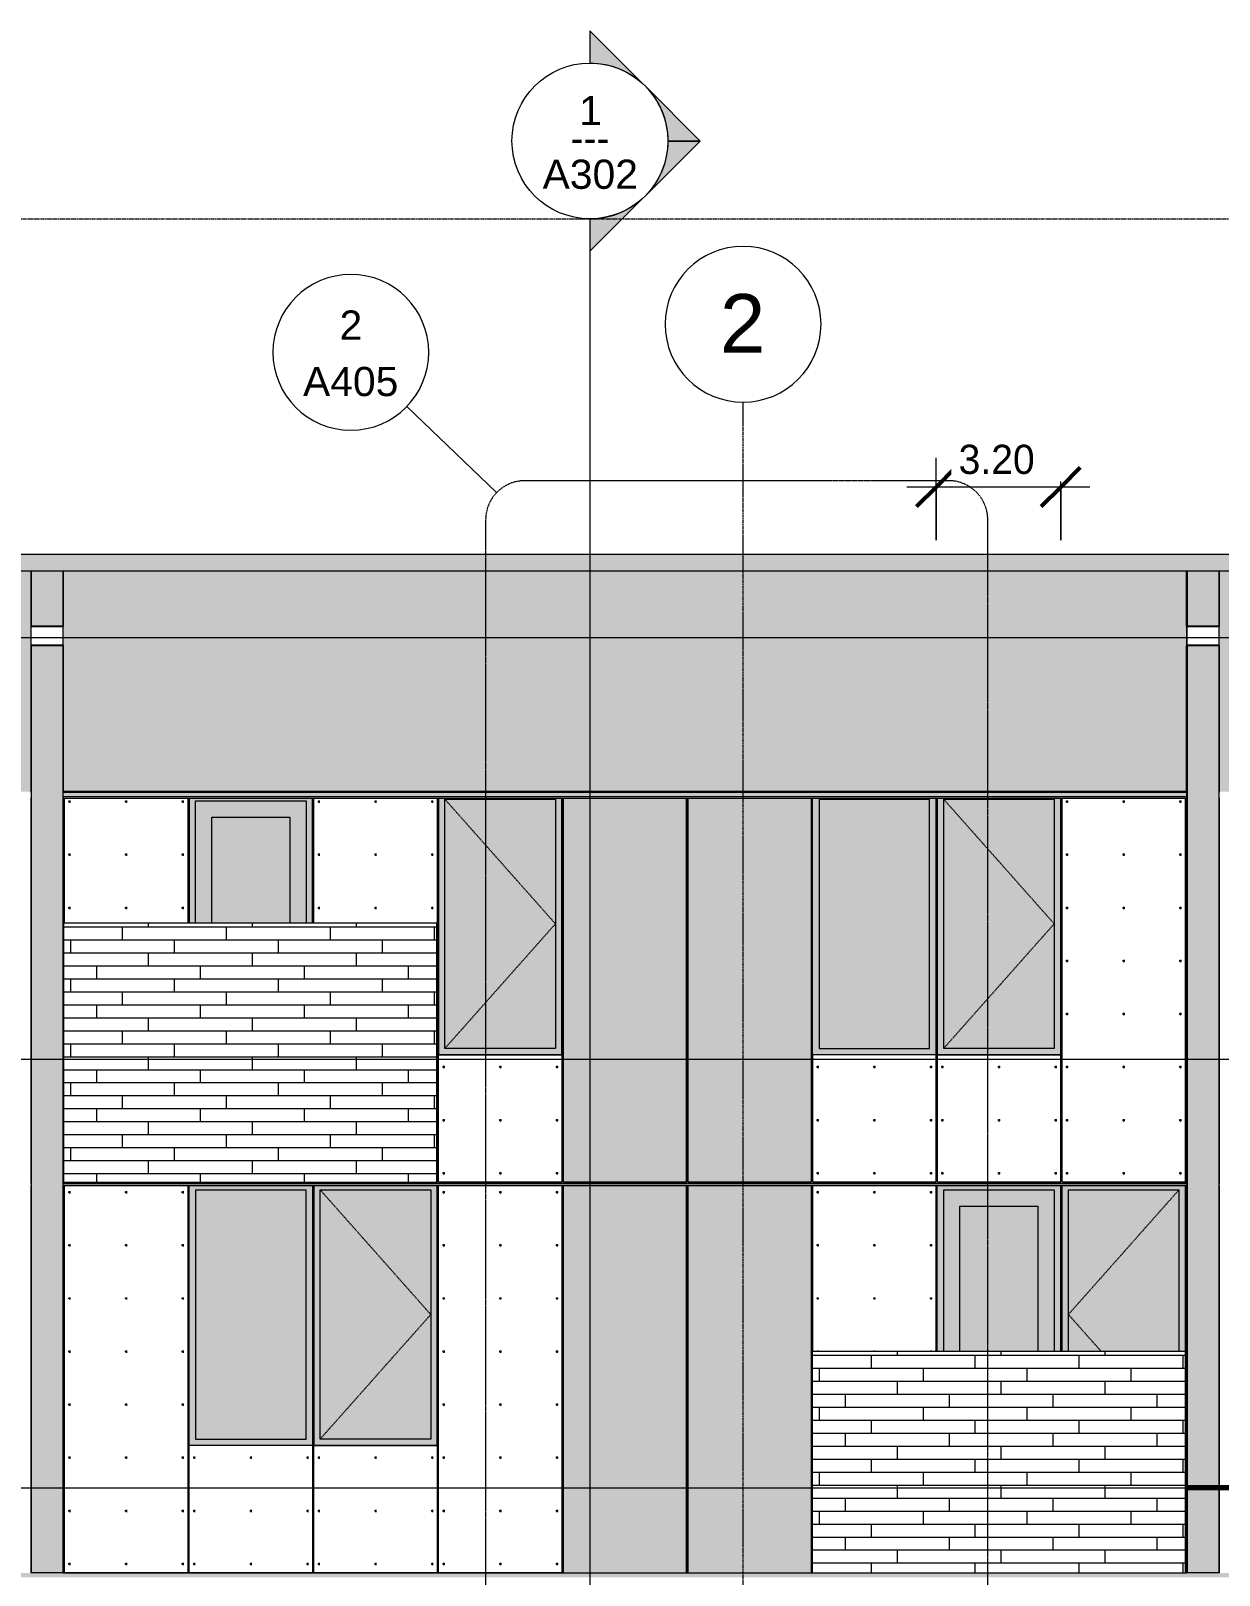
# Model space of a CAD drawing. Header units: inches. Extents: x 1750 to 8392, y -264 to 660.
# Drawn here: x 2935 to 3300.9, y 109.1 to 584.9 of the extents above; entities that cross this region are included whole.
import ezdxf

# ---------------------------------------------------------------- set-up
doc = ezdxf.new("R2010")
doc.units = ezdxf.units.IN
doc.header["$MEASUREMENT"] = 0
for name, pattern in [('Aligning Line 1_8_', [0.25, 0.125, -0.125]), ('Dash', [0.25, 0.125, -0.125]), ('Dash Dot 3_16_', [0.3125, 0.1875, -0.0625, 0, -0.0625]), ('Grid Line 1_2_', [0.875, 0.5, -0.125, 0.125, -0.125])]:
    doc.linetypes.add(name, pattern=pattern)
for name, color, linetype, lineweight in [('0-1', 7, 'Continuous', 5), ('A-ANNO-DIMS', 211, 'Continuous', 9), ('A-ANNO-DIMS-96', 211, 'Continuous', 9), ('A-ANNO-SYMB', 150, 'Continuous', 9), ('A-ANNO-SYMB-1', 150, 'Dash Dot 3_16_', 9), ('A-AREA', 32, 'Continuous', 70), ('A-CLNG-1', 13, 'Continuous', 5), ('A-CLNG-2', 13, 'Continuous', 9), ('A-FLOR-LEVL-1', 51, 'Grid Line 1_2_', 9), ('A-GENM', 5, 'Continuous', 9), ('A-GLAZ-1', 151, 'Continuous', 9), ('A-GLAZ-HDLN', 1, 'Dash', 13), ('A-WALL-2', 113, 'Continuous', 9), ('A-WALL-PATT-1', 111, 'Continuous', 9), ('G-ANNO-SYMB', 111, 'Aligning Line 1_8_', 9), ('G-ANNO-SYMB-1', 147, 'Aligning Line 1_8_', 9), ('G-ANNO-SYMB-2', 111, 'Continuous', 9), ('S-GRID-1', 1, 'Grid Line 1_2_', 9), ('S-GRID-IDEN', 1, 'Continuous', 9)]:
    doc.layers.add(name, color=color, linetype=linetype, lineweight=lineweight)
doc.styles.add('Arial', font='arial.ttf', dxfattribs={"height": 9})
doc.styles.add('Arial_1', font='arial.ttf', dxfattribs={"height": 18})
doc.styles.add('Century Gothic', font='ufonts.com_century-gothic.ttf', dxfattribs={"height": 9})
doc.dimstyles.new('OD___00_FT_', dxfattribs={"dimscale": 12, "dimtxt": 9.397514, "dimasz": 1, "dimexe": 0.75, "dimexo": 0.5, "dimgap": 0.125, "dimtad": 1, "dimlfac": 0.083333, "dimrnd": 0.01, "dimzin": 0, "dimdsep": 46, "dimtxsty": 'Century Gothic', "dimblk1": 'OBLIQUE', "dimblk2": 'OBLIQUE', "dimsah": 1, "dimcen": 0.09, "dimdle": 0.75, "dimazin": 0, "dimtfac": 1, "dimtdec": 4, "dimtix": 1, "dimtmove": 0, "dimatfit": 3, "dimfxl": 1, "dimtvp": 1, "dimtfill": 1, "dimtolj": 1, "dimtzin": 0, "dimarcsym": 2})
pattern_1 = [(0, (2947.249, 268.8), (0, 4), []), (90, (2947.249, 268.8), (-8, 8), [4, -28]), (90, (2963.249, 272.8), (-8, 8), [4, -28])]
pattern_2 = [(0, (3177.836, 136.8), (0, 4), []), (90, (3177.836, 136.8), (-8, 8), [4, -28]), (90, (3193.836, 140.8), (-8, 8), [4, -28])]

# ---------------------------------------------------------------- blocks, each defined once
blk = doc.blocks.new('CTR - 1st Phase - Common Walls_rvt-1-BUILDING ELEVATION - EAST')
at = {"layer": 'A-FLOR-LEVL-1'}
for p, q in [((1830.2, 398), (4168.71, 398)), ((1830.2, 268), (4168.71, 268)), ((1830.2, 136), (4168.71, 136))]:
    blk.add_line(p, q, dxfattribs=at)
at = {"layer": 'G-ANNO-SYMB-1'}
for q in [(4072.04, 526.95), (4071.96, 526.95)]:
    blk.add_line((1926.86, 526.95), q, dxfattribs=at)
blk = doc.blocks.new('CTR - 1st Phase -Stairs _ Elevators_rvt-1-BUILDING ELEVATION - EAST')
at = {"layer": 'A-FLOR-LEVL-1'}
for p, q in [((1830.2, 398), (4168.71, 398)), ((1830.2, 268), (4168.71, 268)), ((1830.2, 136), (4168.71, 136))]:
    blk.add_line(p, q, dxfattribs=at)
at = {"layer": 'G-ANNO-SYMB-1'}
blk.add_line((1926.86, 526.95), (4071.96, 526.95), dxfattribs=at)
blk = doc.blocks.new('Basic Wall _ EXT - FIBER CEMENT - LARGE - ___-2505162-BUILDING ELEVATION - EAST')
at = {"layer": 'A-WALL-2'}
blk.add_hatch(color=256, dxfattribs=at).paths.add_polyline_path([(3267.6, 229.15), (3290.91, 229.15), (3290.91, 229.73), (2944.94, 229.72), (2944.94, 229.15), (3254.51, 229.15)], flags=0)
for p, q in [((2944.94, 229.15), (2944.94, 229.73)), ((2944.94, 229.73), (3290.91, 229.73)), ((2944.94, 229.15), (3290.91, 229.15)), ((3290.91, 229.73), (3290.91, 229.15))]:
    blk.add_line(p, q, dxfattribs=at)
blk = doc.blocks.new('Basic Wall _ EXT - FIBER CEMENT - LARGE - ___-2162455-BUILDING ELEVATION - EAST')
at = {"layer": 'A-WALL-2'}
for points in [[(3137.31, 349.02), (3290.91, 349.02), (3290.91, 350.35), (2944.94, 350.35), (2944.94, 349.02), (3136.94, 349.02)], [(3290.91, 348.68), (3290.91, 349.02), (2944.94, 349.02), (2944.94, 348.68), (3290.11, 348.68)], [(3137.31, 348.55), (3290.91, 348.59), (3290.91, 348.68), (2944.94, 348.64), (2944.94, 348.55), (3136.94, 348.55)]]:
    blk.add_hatch(color=256, dxfattribs=at).paths.add_polyline_path(points, flags=0)
for p, q in [((2944.94, 349.02), (2944.94, 350.35)), ((2944.94, 350.35), (3290.91, 350.35)), ((2944.94, 348.68), (2944.94, 349.02)), ((2944.94, 349.02), (3290.91, 349.02)), ((2944.94, 348.55), (2944.94, 348.68)), ((2944.94, 348.53), (2944.94, 348.55)), ((2944.94, 348.51), (2944.94, 348.53)), ((2944.94, 348.51), (3290.91, 348.51)), ((3290.91, 350.35), (3290.91, 349.02)), ((3290.91, 349.02), (3290.91, 348.68)), ((3290.91, 348.68), (3290.91, 348.55)), ((3290.91, 348.55), (3290.91, 348.53)), ((3290.91, 348.53), (3290.91, 348.51))]:
    blk.add_line(p, q, dxfattribs=at)
blk = doc.blocks.new('Basic Wall _ EXT - FIBER CEMENT - SMALL - ___-2145929-BUILDING ELEVATION - EAST')
at = {"layer": 'A-WALL-2'}
blk.add_hatch(color=256, dxfattribs=at).paths.add_polyline_path([(2061.36, 418.54), (3867.29, 418.54), (3867.29, 423.66), (2061.36, 423.66)], flags=0)
for p, q in [((2061.36, 423.66), (3867.29, 423.66)), ((2061.36, 418.54), (3867.29, 418.54))]:
    blk.add_line(p, q, dxfattribs=at)
blk = doc.blocks.new('_THE_ WINDOW _ DOOR - Window - 3rd Floor - Fixed-V1-BUILDING ELEVATION - EAST')
at = {"layer": 'A-GLAZ-1'}
h = blk.add_hatch(color=256, dxfattribs=at)
h.paths.add_polyline_path([(3211.74, 269.37), (3213.74, 269.37), (3213.74, 348.51), (3175.71, 348.51), (3175.71, 269.37), (3200.56, 269.37)], flags=0)
h.paths.add_polyline_path([(3211.74, 271.37), (3177.71, 271.37), (3177.71, 348.12), (3211.74, 348.12), (3211.74, 274.84)], flags=0)
blk.add_hatch(color=256, dxfattribs=at).paths.add_polyline_path([(3177.71, 271.37), (3211.74, 271.37), (3211.74, 348.12), (3177.71, 348.12), (3177.71, 305.4)], flags=0)
for p, q in [((3175.71, 269.37), (3175.71, 348.53)), ((3177.71, 348.12), (3177.71, 271.37)), ((3177.71, 348.12), (3211.74, 348.12)), ((3211.74, 271.37), (3211.74, 348.12)), ((3213.74, 348.52), (3213.74, 269.37)), ((3177.71, 271.37), (3211.74, 271.37)), ((3213.74, 269.37), (3175.71, 269.37))]:
    blk.add_line(p, q, dxfattribs=at)
blk = doc.blocks.new('_THE_ WINDOW _ DOOR - Window - 3rd Floor-2480463-BUILDING ELEVATION - EAST')
at = {"layer": 'A-GLAZ-1'}
h = blk.add_hatch(color=256, dxfattribs=at)
h.paths.add_polyline_path([(2869.89, 269.37), (2906.54, 269.37), (2906.54, 348.51), (2868.51, 348.51), (2868.51, 269.37)], flags=0)
h.paths.add_polyline_path([(2904.54, 271.37), (2870.51, 271.37), (2870.51, 348.12), (2904.54, 348.12), (2904.54, 274.84)], flags=0)
blk.add_hatch(color=256, dxfattribs=at).paths.add_polyline_path([(2870.51, 271.37), (2904.54, 271.37), (2904.54, 348.12), (2870.51, 348.12), (2870.51, 274.84)], flags=0)
for p, q in [((2868.51, 348.52), (2868.51, 269.37)), ((2870.51, 271.37), (2870.51, 348.12)), ((2870.51, 348.12), (2904.54, 348.12)), ((2904.54, 348.12), (2904.54, 271.37)), ((2906.54, 269.37), (2906.54, 348.52)), ((2904.54, 271.37), (2870.51, 271.37)), ((2868.51, 269.37), (2906.54, 269.37))]:
    blk.add_line(p, q, dxfattribs=at)
at = {"layer": 'A-GLAZ-HDLN'}
for p, q in [((2904.54, 309.75), (2870.51, 348.12)), ((2870.51, 271.37), (2904.54, 309.75))]:
    blk.add_line(p, q, dxfattribs=at)
blk = doc.blocks.new('Perforated Panel at Magic-Pak - hvac panel - 2nd floor-2505073-BUILDING ELEVATION - EAST')
at = {"layer": 'A-GLAZ-1'}
h = blk.add_hatch(dxfattribs=at)
h.set_pattern_fill('FP_11', color=256, style=0, pattern_type=2)
h.set_pattern_definition([(180, (2849.124, 169.75), (-1, 1), [0.5, -1.5]), (90, (2848.874, 169.5), (1, 1), [0.5, -1.5])])
h.paths.add_polyline_path([(2830.11, 109.75), (2868.14, 109.75), (2868.14, 229.15), (2830.11, 229.15), (2830.11, 112.25)], flags=0)
for p, q in [((2830.11, 229.15), (2830.11, 109.75)), ((2868.14, 109.75), (2868.14, 229.15)), ((2830.11, 109.75), (2868.14, 109.75))]:
    blk.add_line(p, q, dxfattribs=at)
blk = doc.blocks.new('_THE_ WINDOW _ DOOR - Window - 2nd Floor - Fixed-2480469-BUILDING ELEVATION - EAST')
at = {"layer": 'A-GLAZ-1'}
h = blk.add_hatch(color=256, dxfattribs=at)
h.paths.add_polyline_path([(2731.3, 149), (2752.94, 149), (2752.94, 229.15), (2714.91, 229.15), (2714.91, 149), (2716.91, 149)], flags=0)
h.paths.add_polyline_path([(2750.94, 151), (2716.91, 151), (2716.91, 227.75), (2750.94, 227.75), (2750.94, 154.51)], flags=0)
blk.add_hatch(color=256, dxfattribs=at).paths.add_polyline_path([(2718.32, 151), (2750.94, 151), (2750.94, 227.75), (2716.91, 227.75), (2716.91, 151)], flags=0)
for p, q in [((2714.91, 149), (2714.91, 229.15)), ((2752.94, 229.15), (2752.94, 149)), ((2716.91, 227.75), (2716.91, 151)), ((2716.91, 227.75), (2750.94, 227.75)), ((2750.94, 151), (2750.94, 227.75)), ((2752.94, 149), (2714.91, 149)), ((2716.91, 151), (2750.94, 151))]:
    blk.add_line(p, q, dxfattribs=at)
blk = doc.blocks.new('_THE_ WINDOW _ DOOR - Door - 2nd Floor-2480468-BUILDING ELEVATION - EAST')
at = {"layer": 'A-GLAZ-1'}
for points in [[(2256.11, 178), (2256.11, 227.75), (2290.14, 227.75), (2290.14, 178), (2292.14, 178), (2292.14, 229.15), (2254.11, 229.15), (2254.11, 178), (2255.01, 178)], [(2261.11, 178), (2261.11, 222.75), (2285.14, 222.75), (2285.14, 178), (2290.14, 178), (2290.14, 227.75), (2256.11, 227.75), (2256.11, 178), (2259.08, 178)], [(2262.04, 178), (2285.14, 178), (2285.14, 222.75), (2261.11, 222.75), (2261.11, 178)]]:
    blk.add_hatch(color=256, dxfattribs=at).paths.add_polyline_path(points, flags=0)
for p, q in [((2256.11, 227.75), (2290.14, 227.75)), ((2256.11, 178), (2256.11, 227.75)), ((2290.14, 227.75), (2290.14, 178)), ((2261.11, 222.75), (2285.14, 222.75)), ((2261.11, 178), (2261.11, 222.75)), ((2285.14, 222.75), (2285.14, 178))]:
    blk.add_line(p, q, dxfattribs=at)
blk = doc.blocks.new('_THE_ WINDOW _ DOOR - Window - 2nd Floor-2480470-BUILDING ELEVATION - EAST')
at = {"layer": 'A-GLAZ-1'}
for points in [[(3288.54, 178), (3290.54, 178), (3290.54, 229.15), (3252.51, 229.15), (3252.51, 178), (3254.51, 178), (3254.51, 227.75), (3288.54, 227.75), (3288.54, 183.16)], [(3288.54, 178), (3288.54, 227.75), (3254.51, 227.75), (3254.51, 178), (3286.29, 178)]]:
    blk.add_hatch(color=256, dxfattribs=at).paths.add_polyline_path(points, flags=0)
for p, q in [((3252.51, 229.15), (3252.51, 178)), ((3290.54, 178), (3290.54, 229.15)), ((3254.51, 227.75), (3288.54, 227.75)), ((3254.51, 178), (3254.51, 227.75)), ((3288.54, 227.75), (3288.54, 178))]:
    blk.add_line(p, q, dxfattribs=at)
at = {"layer": 'A-GLAZ-HDLN'}
for p, q in [((3254.51, 189.37), (3288.54, 227.75)), ((3264.6, 178), (3254.51, 189.37))]:
    blk.add_line(p, q, dxfattribs=at)
blk = doc.blocks.new('_THE_ WINDOW _ DOOR - Door - 3rd floors-2480467-BUILDING ELEVATION - EAST')
at = {"layer": 'A-GLAZ-1'}
for points in [[(3021.74, 310), (3021.74, 348.51), (2983.71, 348.51), (2983.71, 310), (2985.71, 310), (2985.71, 347.62), (3019.74, 347.62), (3019.74, 310), (3020.68, 310)], [(3014.74, 310), (3019.74, 310), (3019.74, 347.62), (2985.71, 347.62), (2985.71, 310), (2990.71, 310), (2990.71, 342.62), (3014.74, 342.62)], [(3014.74, 310), (3014.74, 342.62), (2990.71, 342.62), (2990.71, 310), (2999.45, 310)]]:
    blk.add_hatch(color=256, dxfattribs=at).paths.add_polyline_path(points, flags=0)
for p, q in [((2983.71, 348.52), (2983.71, 310)), ((2985.71, 310), (2985.71, 347.62)), ((2985.71, 347.62), (3019.74, 347.62)), ((3019.74, 347.62), (3019.74, 310)), ((3021.74, 310), (3021.74, 348.52)), ((2990.71, 310), (2990.71, 342.62)), ((2990.71, 342.62), (3014.74, 342.62)), ((3014.74, 342.62), (3014.74, 310))]:
    blk.add_line(p, q, dxfattribs=at)
blk = doc.blocks.new('_THE_ WINDOW _ DOOR - Window - 2nd Floor-2480464-BUILDING ELEVATION - EAST')
at = {"layer": 'A-GLAZ-1'}
h = blk.add_hatch(color=256, dxfattribs=at)
h.paths.add_polyline_path([(2868.51, 149), (2906.54, 149), (2906.54, 229.15), (2868.51, 229.15), (2868.51, 154.51)], flags=0)
h.paths.add_polyline_path([(2890.51, 151), (2870.51, 151), (2870.51, 227.75), (2904.54, 227.75), (2904.54, 151), (2898.89, 151)], flags=0)
blk.add_hatch(color=256, dxfattribs=at).paths.add_polyline_path([(2904.54, 151), (2904.54, 227.75), (2870.51, 227.75), (2870.51, 151), (2898.89, 151)], flags=0)
for p, q in [((2868.51, 229.15), (2868.51, 149)), ((2906.54, 149), (2906.54, 229.15)), ((2870.51, 151), (2870.51, 227.75)), ((2870.51, 227.75), (2904.54, 227.75)), ((2904.54, 227.75), (2904.54, 151)), ((2868.51, 149), (2906.54, 149)), ((2904.54, 151), (2870.51, 151))]:
    blk.add_line(p, q, dxfattribs=at)
at = {"layer": 'A-GLAZ-HDLN'}
for p, q in [((2904.54, 189.37), (2870.51, 227.75)), ((2870.51, 151), (2904.54, 189.37))]:
    blk.add_line(p, q, dxfattribs=at)
blk = doc.blocks.new('_THE_ WINDOW _ DOOR - Window - 3rd Floor-V11-BUILDING ELEVATION - EAST')
at = {"layer": 'A-GLAZ-1'}
h = blk.add_hatch(color=256, dxfattribs=at)
h.paths.add_polyline_path([(3060.51, 269.37), (3098.54, 269.37), (3098.54, 348.51), (3060.51, 348.51), (3060.51, 274.84)], flags=0)
h.paths.add_polyline_path([(3066.49, 271.37), (3062.51, 271.37), (3062.51, 348.12), (3096.54, 348.12), (3096.54, 271.37)], flags=0)
blk.add_hatch(color=256, dxfattribs=at).paths.add_polyline_path([(3096.54, 271.37), (3096.54, 348.12), (3062.51, 348.12), (3062.51, 271.37), (3066.49, 271.37)], flags=0)
for p, q in [((3060.51, 348.53), (3060.51, 269.37)), ((3062.51, 271.37), (3062.51, 348.12)), ((3062.51, 348.12), (3096.54, 348.12)), ((3096.54, 348.12), (3096.54, 271.37)), ((3098.54, 269.37), (3098.54, 348.53)), ((3096.54, 271.37), (3062.51, 271.37)), ((3060.51, 269.37), (3098.54, 269.37))]:
    blk.add_line(p, q, dxfattribs=at)
at = {"layer": 'A-GLAZ-HDLN'}
for p, q in [((3096.54, 309.75), (3062.51, 348.12)), ((3062.51, 271.37), (3096.54, 309.75))]:
    blk.add_line(p, q, dxfattribs=at)
blk = doc.blocks.new('Family1 - SCUPPER-V19-BUILDING ELEVATION - EAST')
at = {"layer": 'A-GENM'}
for points in [[(2369.44, 401.5), (2369.44, 418.54), (2369.31, 418.54), (2369.31, 401.5)], [(2369.44, 401.5), (2379.19, 401.5), (2379.19, 418.54), (2369.44, 418.54), (2369.44, 401.5)], [(2379.31, 401.5), (2379.31, 418.54), (2379.19, 418.54), (2379.19, 401.5)], [(2369.44, 109.75), (2369.44, 395.5), (2369.31, 395.5), (2369.31, 109.75)], [(2369.44, 109.87), (2379.19, 109.87), (2379.19, 395.5), (2369.44, 395.5), (2369.44, 112)], [(2379.31, 109.75), (2379.31, 395.5), (2379.19, 395.5), (2379.19, 109.75)]]:
    blk.add_hatch(color=256, dxfattribs=at).paths.add_polyline_path(points, flags=0)
h = blk.add_hatch(color=256, dxfattribs=at)
h.paths.add_polyline_path([(2369.31, 395.5), (2379.31, 395.5), (2379.31, 401.5), (2369.31, 401.5), (2369.31, 395.62)], flags=0)
h.paths.add_polyline_path([(2379.19, 395.62), (2369.44, 395.62), (2369.44, 401.37), (2379.19, 401.37)], flags=0)
for p, q in [((2369.31, 418.54), (2369.31, 401.5)), ((2369.44, 418.54), (2369.44, 401.5)), ((2379.19, 418.54), (2379.19, 401.5)), ((2379.31, 418.54), (2379.31, 401.5)), ((2369.31, 401.5), (2369.31, 395.5)), ((2379.31, 401.5), (2369.31, 401.5)), ((2369.44, 401.37), (2379.19, 401.37)), ((2369.44, 395.62), (2369.44, 401.37)), ((2379.19, 401.37), (2379.19, 395.62)), ((2379.31, 395.5), (2379.31, 401.5)), ((2369.31, 395.5), (2369.31, 350.35)), ((2369.31, 395.5), (2379.31, 395.5)), ((2379.19, 395.62), (2369.44, 395.62)), ((2369.44, 395.5), (2369.44, 109.75)), ((2379.19, 395.5), (2379.19, 109.75)), ((2379.31, 395.5), (2379.31, 350.35)), ((2369.31, 348.52), (2369.31, 229.73)), ((2379.31, 348.52), (2379.31, 229.73)), ((2369.31, 229.15), (2369.31, 109.75)), ((2379.31, 229.15), (2379.31, 109.75)), ((2369.44, 109.75), (2369.31, 109.75)), ((2379.31, 109.75), (2379.19, 109.75))]:
    blk.add_line(p, q, dxfattribs=at)
blk = doc.blocks.new('Perforated Panel at Magic-Pak - hvac panel - 3rd floor-V20-BUILDING ELEVATION - EAST')
at = {"layer": 'A-GLAZ-1'}
h = blk.add_hatch(dxfattribs=at)
h.set_pattern_fill('FP_30', color=256, style=0, pattern_type=2)
h.set_pattern_definition([(180, (3117.924, 290.125), (-1, 1), [0.5, -1.5]), (90, (3117.674, 289.875), (1, 1), [0.5, -1.5])])
h.paths.add_polyline_path([(3133.52, 230.12), (3136.94, 230.12), (3136.94, 348.51), (3098.91, 348.51), (3098.91, 230.12)], flags=0)
for p, q in [((3098.91, 348.53), (3098.91, 230.12)), ((3136.94, 230.12), (3136.94, 348.53)), ((3098.91, 230.12), (3136.94, 230.12))]:
    blk.add_line(p, q, dxfattribs=at)
blk = doc.blocks.new('Grid - Grid Head - Circle-50561-BUILDING ELEVATION - EAST')
at = {"layer": 'S-GRID-IDEN'}
for start, end in [(0, 180), (180, 360)]:
    blk.add_arc((3481.32, 494.5), 24, start, end, dxfattribs=at)
blk = doc.blocks.new('Section - Section Head - Filled-22785-BUILDING ELEVATION - EAST')
at = {"layer": 'G-ANNO-SYMB-2'}
h = blk.add_hatch(color=256, dxfattribs=at)
edge = h.paths.add_edge_path(flags=0)
edge.add_line((2563.93, -108.54), (2547.82, -92.44))
edge.add_line((2547.82, -92.44), (2547.82, -102.35))
edge.add_arc((2547.82, -126.38), 24.03, 47.9216, 90, ccw=False)
h = blk.add_hatch(color=256, dxfattribs=at)
edge = h.paths.add_edge_path(flags=0)
edge.add_arc((2547.82, -126.38), 24, 0, 45, ccw=False)
edge.add_line((2571.82, -126.38), (2581.76, -126.38))
edge.add_line((2581.76, -126.38), (2564.79, -109.41))
h = blk.add_hatch(color=256, dxfattribs=at)
edge = h.paths.add_edge_path(flags=0)
edge.add_line((2564.79, -143.35), (2581.76, -126.38))
edge.add_line((2581.76, -126.38), (2571.82, -126.38))
edge.add_arc((2547.82, -126.38), 24, 315, 360, ccw=False)
h = blk.add_hatch(color=256, dxfattribs=at)
edge = h.paths.add_edge_path(flags=0)
edge.add_arc((2547.82, -126.38), 24.03, 270, 312.0784, ccw=False)
edge.add_line((2547.82, -150.41), (2547.82, -160.32))
edge.add_line((2547.82, -160.32), (2563.93, -144.22))
for p, q in [((2547.82, -102.35), (2547.82, -92.44)), ((2547.82, -92.44), (2563.93, -108.54)), ((2564.79, -109.41), (2581.76, -126.38)), ((2581.76, -126.38), (2564.79, -143.35)), ((2571.82, -126.38), (2581.76, -126.38)), ((2581.76, -126.38), (2571.82, -126.38)), ((2563.93, -144.22), (2547.82, -160.32)), ((2547.82, -160.32), (2547.82, -150.41))]:
    blk.add_line(p, q, dxfattribs=at)
for centre, radius, start, end in [((2547.82, -126.41), 24, 90, 270), ((2547.82, -126.38), 24.03, 47.9216, 90), ((2547.82, -126.41), 24, 270, 90), ((2547.82, -126.38), 24, 360, 45), ((2547.82, -126.38), 24, 315, 360), ((2547.82, -126.38), 24.03, 270, 312.0784)]:
    blk.add_arc(centre, radius, start, end, dxfattribs=at)
blk = doc.blocks.new('DIMBLOCK5-BUILDING ELEVATION - EAST')
at = {"layer": 'A-ANNO-DIMS-96'}
for p, q in [((3213.74, 428), (3213.74, 453.33)), ((3252.14, 428), (3252.14, 453.33)), ((3261.14, 444.33), (3204.74, 444.33)), ((3213.74, 444.33), (3213.74, 428)), ((3252.14, 444.33), (3252.14, 428))]:
    blk.add_line(p, q, dxfattribs=at)
at = {"layer": 'A-ANNO-DIMS-96', "lineweight": 50}
for p, q in [((3213.74, 444.33), (3219.74, 450.33)), ((3252.14, 444.33), (3258.14, 450.33)), ((3213.74, 444.33), (3207.74, 438.33)), ((3252.14, 444.33), (3246.14, 438.33))]:
    blk.add_line(p, q, dxfattribs=at)
at = {"layer": 'A-ANNO-DIMS-96', "color": 0, "insert": (3220.7, 457.37), "char_height": 9, "width": 29.356, "attachment_point": 1, "line_spacing_factor": 0.984502, "style": 'Century Gothic', "bg_fill": 3, "box_fill_scale": 1.25, "bg_fill_color": 256, "bg_fill_true_color": 13158600, "bg_fill_transparency": 0}
blk.add_mtext('3.20', dxfattribs=at)
blk = doc.blocks.new('_Oblique')
at = {"color": 0, "linetype": 'ByBlock', "lineweight": -2}
blk.add_line((-0.5, -0.5), (0.5, 0.5), dxfattribs=at)
blk = doc.blocks.new('Elevation - Callout Head-565430-BUILDING ELEVATION - EAST')
at = {"layer": 'A-ANNO-SYMB'}
for start, end in [(0, 180), (180, 360)]:
    blk.add_arc((3033.53, 485.84), 24, start, end, dxfattribs=at)

msp = doc.modelspace()

# ---------------------------------------------------------------- hatches: boundary and pattern name
at = {"layer": 'A-CLNG-1'}
msp.add_hatch(color=256, dxfattribs=at).paths.add_polyline_path([(2638.1248, 108.375), (3860.4737, 108.375), (3860.4737, 109.75), (3559.2112, 109.75), (3559.2112, 109.875), (3549.4612, 109.875), (3549.4612, 109.75), (3300.7862, 109.75), (3300.7862, 109.875), (3291.0362, 109.875), (3291.0362, 109.75), (2944.8112, 109.75), (2944.8112, 109.875), (2935.0612, 109.875), (2935.0612, 109.75), (2647.9862, 109.75), (2647.9862, 109.875), (2638.2362, 109.875), (2638.2362, 109.75), (2637.6737, 109.75), (2637.6737, 108.375), (2638.1112, 108.375)], flags=0)
at = {"layer": 'A-WALL-PATT-1'}
h = msp.add_hatch(dxfattribs=at)
h.set_pattern_fill('FP_4', color=256, style=0, pattern_type=2)
h.set_pattern_definition([(0, (3868.28, 121.404), (-38.4, 76.8), [0.392, -38.007]), (0, (3868.28, 121.796), (-38.4, 76.8), [0.392, -38.007]), (0, (3868.28, 131.004), (-38.4, 76.8), [0.392, -38.007]), (0, (3868.28, 131.396), (-38.4, 76.8), [0.392, -38.007]), (0, (3868.28, 140.604), (-38.4, 76.8), [0.392, -38.007]), (0, (3868.28, 140.996), (-38.4, 76.8), [0.392, -38.007]), (0, (3868.28, 150.204), (-38.4, 76.8), [0.392, -38.007]), (0, (3868.28, 150.596), (-38.4, 76.8), [0.392, -38.007]), (0, (3868.28, 159.804), (-38.4, 76.8), [0.392, -38.007]), (0, (3868.28, 160.196), (-38.4, 76.8), [0.392, -38.007]), (0, (3868.28, 169.404), (-38.4, 76.8), [0.392, -38.007]), (0, (3868.28, 169.796), (-38.4, 76.8), [0.392, -38.007]), (0, (3868.28, 179.004), (-38.4, 76.8), [0.392, -38.007]), (0, (3868.28, 179.396), (-38.4, 76.8), [0.392, -38.007]), (0, (3868.28, 188.604), (-38.4, 76.8), [0.392, -38.007]), (0, (3868.28, 188.996), (-38.4, 76.8), [0.392, -38.007]), (0, (3903.18, 121.404), (-38.4, 76.8), [0.392, -38.007]), (0, (3903.18, 121.796), (-38.4, 76.8), [0.392, -38.007]), (0, (3903.18, 131.004), (-38.4, 76.8), [0.392, -38.007]), (0, (3903.18, 131.396), (-38.4, 76.8), [0.392, -38.007]), (0, (3903.18, 140.604), (-38.4, 76.8), [0.392, -38.007]), (0, (3903.18, 140.996), (-38.4, 76.8), [0.392, -38.007]), (0, (3903.18, 150.204), (-38.4, 76.8), [0.392, -38.007]), (0, (3903.18, 150.596), (-38.4, 76.8), [0.392, -38.007]), (0, (3903.18, 159.804), (-38.4, 76.8), [0.392, -38.007]), (0, (3903.18, 160.196), (-38.4, 76.8), [0.392, -38.007]), (0, (3903.18, 169.404), (-38.4, 76.8), [0.392, -38.007]), (0, (3903.18, 169.796), (-38.4, 76.8), [0.392, -38.007]), (0, (3903.18, 179.004), (-38.4, 76.8), [0.392, -38.007]), (0, (3903.18, 179.396), (-38.4, 76.8), [0.392, -38.007]), (0, (3903.18, 188.604), (-38.4, 76.8), [0.392, -38.007]), (0, (3903.18, 188.996), (-38.4, 76.8), [0.392, -38.007]), (90, (3866.536, 116.8), (-38.4, 2e-15), [76.8, 0, 0, 0]), (90, (3866.91, 116.8), (-38.4, 2e-15), [76.8, 0, 0, 0]), (90, (3868.277, 121.404), (-38.4, 2e-15), [0.392, -76.407]), (90, (3868.277, 131.004), (-38.4, 2e-15), [0.392, -76.407]), (90, (3868.277, 140.604), (-38.4, 2e-15), [0.392, -76.407]), (90, (3868.277, 150.204), (-38.4, 2e-15), [0.392, -76.407]), (90, (3868.277, 159.804), (-38.4, 2e-15), [0.392, -76.407]), (90, (3868.277, 169.404), (-38.4, 2e-15), [0.392, -76.407]), (90, (3868.277, 179.004), (-38.4, 2e-15), [0.392, -76.407]), (90, (3868.277, 188.604), (-38.4, 2e-15), [0.392, -76.407]), (90, (3868.67, 121.404), (-38.4, 2e-15), [0.392, -76.407]), (90, (3868.67, 131.004), (-38.4, 2e-15), [0.392, -76.407]), (90, (3868.67, 140.604), (-38.4, 2e-15), [0.392, -76.407]), (90, (3868.67, 150.204), (-38.4, 2e-15), [0.392, -76.407]), (90, (3868.67, 159.804), (-38.4, 2e-15), [0.392, -76.407]), (90, (3868.67, 169.404), (-38.4, 2e-15), [0.392, -76.407]), (90, (3868.67, 179.004), (-38.4, 2e-15), [0.392, -76.407]), (90, (3868.67, 188.604), (-38.4, 2e-15), [0.392, -76.407]), (90, (3903.177, 121.404), (-38.4, 2e-15), [0.392, -76.407]), (90, (3903.177, 131.004), (-38.4, 2e-15), [0.392, -76.407]), (90, (3903.177, 140.604), (-38.4, 2e-15), [0.392, -76.407]), (90, (3903.177, 150.204), (-38.4, 2e-15), [0.392, -76.407]), (90, (3903.177, 159.804), (-38.4, 2e-15), [0.392, -76.407]), (90, (3903.177, 169.404), (-38.4, 2e-15), [0.392, -76.407]), (90, (3903.177, 179.004), (-38.4, 2e-15), [0.392, -76.407]), (90, (3903.177, 188.604), (-38.4, 2e-15), [0.392, -76.407]), (90, (3903.57, 121.404), (-38.4, 2e-15), [0.392, -76.407]), (90, (3903.57, 131.004), (-38.4, 2e-15), [0.392, -76.407]), (90, (3903.57, 140.604), (-38.4, 2e-15), [0.392, -76.407]), (90, (3903.57, 150.204), (-38.4, 2e-15), [0.392, -76.407]), (90, (3903.57, 159.804), (-38.4, 2e-15), [0.392, -76.407]), (90, (3903.57, 169.404), (-38.4, 2e-15), [0.392, -76.407]), (90, (3903.57, 179.004), (-38.4, 2e-15), [0.392, -76.407]), (90, (3903.57, 188.604), (-38.4, 2e-15), [0.392, -76.407]), (180, (3904.936, 116.8), (-38.4, 76.8), [38.025, -0.375]), (180, (3904.936, 126.4), (-38.4, 76.8), [38.025, -0.375]), (180, (3904.936, 136), (-38.4, 76.8), [38.025, -0.375]), (180, (3904.936, 145.6), (-38.4, 76.8), [38.025, -0.375]), (180, (3904.936, 155.2), (-38.4, 76.8), [38.025, -0.375]), (180, (3904.936, 164.8), (-38.4, 76.8), [38.025, -0.375]), (180, (3904.936, 174.4), (-38.4, 76.8), [38.025, -0.375]), (180, (3904.936, 184), (-38.4, 76.8), [38.025, -0.375])])
h.paths.add_polyline_path([(2067.9237, 350.5), (2369.3112, 350.5), (2369.3112, 418.5388), (2067.9237, 418.5388), (2067.9237, 366.5291)], flags=0)
h.paths.add_polyline_path([(3502.2248, 350.5), (3549.3362, 350.5), (3549.3362, 418.5388), (3300.9112, 418.5388), (3300.9112, 350.5), (3468.7065, 350.5)], flags=0)
h.paths.add_polyline_path([(3559.3362, 350.5), (3860.7237, 350.5), (3860.7237, 418.5388), (3559.3362, 418.5388), (3559.3362, 355.0685)], flags=0)
h.paths.add_polyline_path([(2965.9308, 350.5), (3290.9112, 350.5), (3290.9112, 418.5388), (2944.9362, 418.5388), (2944.9362, 350.5), (2949.1716, 350.5)], flags=0)
h.paths.add_polyline_path([(2379.3593, 350.5), (2638.1112, 350.5), (2638.1112, 418.5388), (2379.3112, 418.5388), (2379.3112, 350.5)], flags=0)
h.paths.add_polyline_path([(2934.9362, 350.5), (2934.9362, 418.5388), (2648.1112, 418.5388), (2648.1112, 350.5), (2932.4125, 350.5)], flags=0)
h = msp.add_hatch(dxfattribs=at)
h.set_pattern_fill('FP_2', color=256, style=0, pattern_type=2)
h.set_pattern_definition([(0, (3868.28, 112.3), (-38.4, 120.375), [0.392, -38.007]), (0, (3868.28, 112.7), (-38.4, 120.375), [0.392, -38.007]), (0, (3868.28, 128.66), (-38.4, 120.375), [0.392, -38.007]), (0, (3868.28, 129.05), (-38.4, 120.375), [0.392, -38.007]), (0, (3868.28, 145.02), (-38.4, 120.375), [0.392, -38.007]), (0, (3868.28, 145.41), (-38.4, 120.375), [0.392, -38.007]), (0, (3868.28, 161.38), (-38.4, 120.375), [0.392, -38.007]), (0, (3868.28, 161.77), (-38.4, 120.375), [0.392, -38.007]), (0, (3868.28, 177.73), (-38.4, 120.375), [0.392, -38.007]), (0, (3868.28, 178.12), (-38.4, 120.375), [0.392, -38.007]), (0, (3868.28, 194.09), (-38.4, 120.375), [0.392, -38.007]), (0, (3868.28, 194.48), (-38.4, 120.375), [0.392, -38.007]), (0, (3868.28, 210.45), (-38.4, 120.375), [0.392, -38.007]), (0, (3868.28, 210.84), (-38.4, 120.375), [0.392, -38.007]), (0, (3868.28, 226.8), (-38.4, 120.375), [0.392, -38.007]), (0, (3868.28, 227.2), (-38.4, 120.375), [0.392, -38.007]), (0, (3885.73, 112.3), (-38.4, 120.375), [0.392, -38.007]), (0, (3885.73, 112.7), (-38.4, 120.375), [0.392, -38.007]), (0, (3885.73, 128.66), (-38.4, 120.375), [0.392, -38.007]), (0, (3885.73, 129.05), (-38.4, 120.375), [0.392, -38.007]), (0, (3885.73, 145.02), (-38.4, 120.375), [0.392, -38.007]), (0, (3885.73, 145.41), (-38.4, 120.375), [0.392, -38.007]), (0, (3885.73, 161.38), (-38.4, 120.375), [0.392, -38.007]), (0, (3885.73, 161.77), (-38.4, 120.375), [0.392, -38.007]), (0, (3885.73, 177.73), (-38.4, 120.375), [0.392, -38.007]), (0, (3885.73, 178.12), (-38.4, 120.375), [0.392, -38.007]), (0, (3885.73, 194.09), (-38.4, 120.375), [0.392, -38.007]), (0, (3885.73, 194.48), (-38.4, 120.375), [0.392, -38.007]), (0, (3885.73, 210.45), (-38.4, 120.375), [0.392, -38.007]), (0, (3885.73, 210.84), (-38.4, 120.375), [0.392, -38.007]), (0, (3885.73, 226.8), (-38.4, 120.375), [0.392, -38.007]), (0, (3885.73, 227.2), (-38.4, 120.375), [0.392, -38.007]), (0, (3903.18, 112.3), (-38.4, 120.375), [0.392, -38.007]), (0, (3903.18, 112.7), (-38.4, 120.375), [0.392, -38.007]), (0, (3903.18, 128.66), (-38.4, 120.375), [0.392, -38.007]), (0, (3903.18, 129.05), (-38.4, 120.375), [0.392, -38.007]), (0, (3903.18, 145.02), (-38.4, 120.375), [0.392, -38.007]), (0, (3903.18, 145.41), (-38.4, 120.375), [0.392, -38.007]), (0, (3903.18, 161.38), (-38.4, 120.375), [0.392, -38.007]), (0, (3903.18, 161.77), (-38.4, 120.375), [0.392, -38.007]), (0, (3903.18, 177.73), (-38.4, 120.375), [0.392, -38.007]), (0, (3903.18, 178.12), (-38.4, 120.375), [0.392, -38.007]), (0, (3903.18, 194.09), (-38.4, 120.375), [0.392, -38.007]), (0, (3903.18, 194.48), (-38.4, 120.375), [0.392, -38.007]), (0, (3903.18, 210.45), (-38.4, 120.375), [0.392, -38.007]), (0, (3903.18, 210.84), (-38.4, 120.375), [0.392, -38.007]), (0, (3903.18, 226.8), (-38.4, 120.375), [0.392, -38.007]), (0, (3903.18, 227.2), (-38.4, 120.375), [0.392, -38.007]), (90, (3866.536, 109.75), (-38.4, 2e-15), [120, -0.375]), (90, (3866.91, 109.75), (-38.4, 2e-15), [120, -0.375]), (90, (3868.277, 112.304), (-38.4, 2e-15), [0.392, -119.982]), (90, (3868.277, 128.66), (-38.4, 2e-15), [0.392, -119.982]), (90, (3868.277, 145.018), (-38.4, 2e-15), [0.392, -119.982]), (90, (3868.277, 161.375), (-38.4, 2e-15), [0.392, -119.982]), (90, (3868.277, 177.732), (-38.4, 2e-15), [0.392, -119.982]), (90, (3868.277, 194.09), (-38.4, 2e-15), [0.392, -119.982]), (90, (3868.277, 210.447), (-38.4, 2e-15), [0.392, -119.982]), (90, (3868.277, 226.804), (-38.4, 2e-15), [0.392, -119.982]), (90, (3868.67, 112.304), (-38.4, 2e-15), [0.392, -119.982]), (90, (3868.67, 128.66), (-38.4, 2e-15), [0.392, -119.982]), (90, (3868.67, 145.018), (-38.4, 2e-15), [0.392, -119.982]), (90, (3868.67, 161.375), (-38.4, 2e-15), [0.392, -119.982]), (90, (3868.67, 177.732), (-38.4, 2e-15), [0.392, -119.982]), (90, (3868.67, 194.09), (-38.4, 2e-15), [0.392, -119.982]), (90, (3868.67, 210.447), (-38.4, 2e-15), [0.392, -119.982]), (90, (3868.67, 226.804), (-38.4, 2e-15), [0.392, -119.982]), (90, (3885.727, 112.304), (-38.4, 2e-15), [0.392, -119.982]), (90, (3885.727, 128.66), (-38.4, 2e-15), [0.392, -119.982]), (90, (3885.727, 145.018), (-38.4, 2e-15), [0.392, -119.982]), (90, (3885.727, 161.375), (-38.4, 2e-15), [0.392, -119.982]), (90, (3885.727, 177.732), (-38.4, 2e-15), [0.392, -119.982]), (90, (3885.727, 194.09), (-38.4, 2e-15), [0.392, -119.982]), (90, (3885.727, 210.447), (-38.4, 2e-15), [0.392, -119.982]), (90, (3885.727, 226.804), (-38.4, 2e-15), [0.392, -119.982]), (90, (3886.12, 112.304), (-38.4, 2e-15), [0.392, -119.982]), (90, (3886.12, 128.66), (-38.4, 2e-15), [0.392, -119.982]), (90, (3886.12, 145.018), (-38.4, 2e-15), [0.392, -119.982]), (90, (3886.12, 161.375), (-38.4, 2e-15), [0.392, -119.982]), (90, (3886.12, 177.732), (-38.4, 2e-15), [0.392, -119.982]), (90, (3886.12, 194.09), (-38.4, 2e-15), [0.392, -119.982]), (90, (3886.12, 210.447), (-38.4, 2e-15), [0.392, -119.982]), (90, (3886.12, 226.804), (-38.4, 2e-15), [0.392, -119.982]), (90, (3903.177, 112.304), (-38.4, 2e-15), [0.392, -119.982]), (90, (3903.177, 128.66), (-38.4, 2e-15), [0.392, -119.982]), (90, (3903.177, 145.018), (-38.4, 2e-15), [0.392, -119.982]), (90, (3903.177, 161.375), (-38.4, 2e-15), [0.392, -119.982]), (90, (3903.177, 177.732), (-38.4, 2e-15), [0.392, -119.982]), (90, (3903.177, 194.09), (-38.4, 2e-15), [0.392, -119.982]), (90, (3903.177, 210.447), (-38.4, 2e-15), [0.392, -119.982]), (90, (3903.177, 226.804), (-38.4, 2e-15), [0.392, -119.982]), (90, (3903.57, 112.304), (-38.4, 2e-15), [0.392, -119.982]), (90, (3903.57, 128.66), (-38.4, 2e-15), [0.392, -119.982]), (90, (3903.57, 145.018), (-38.4, 2e-15), [0.392, -119.982]), (90, (3903.57, 161.375), (-38.4, 2e-15), [0.392, -119.982]), (90, (3903.57, 177.732), (-38.4, 2e-15), [0.392, -119.982]), (90, (3903.57, 194.09), (-38.4, 2e-15), [0.392, -119.982]), (90, (3903.57, 210.447), (-38.4, 2e-15), [0.392, -119.982]), (90, (3903.57, 226.804), (-38.4, 2e-15), [0.392, -119.982]), (180, (3904.94, 109.38), (-38.4, 120.375), [38.025, -0.375]), (180, (3904.94, 109.75), (-38.4, 120.375), [38.025, -0.375])])
h.paths.add_polyline_path([(3136.9355, 109.75), (3137.312, 109.75), (3137.3102, 229.1487), (3136.9355, 229.1487), (3136.9355, 109.875)], flags=0)
h.paths.add_polyline_path([(3021.7362, 109.75), (3098.912, 109.75), (3098.912, 229.1487), (3060.1362, 229.1487), (3060.1362, 149), (3022.1112, 149), (3022.1112, 229.1487), (3021.7362, 229.1487), (3021.7362, 149), (2983.7112, 149), (2983.7112, 229.1487), (2944.9362, 229.1487), (2944.9362, 109.75), (2999.4492, 109.75)], flags=0)
h.paths.add_polyline_path([(3175.7112, 109.75), (3175.7112, 178), (3214.1112, 178), (3214.1112, 229.1487), (3175.3355, 229.1487), (3175.3355, 109.75)], flags=0)
h.paths.add_polyline_path([(3290.5362, 109.75), (3290.9112, 109.75), (3290.9086, 229.1487), (3290.5362, 229.1487), (3290.5362, 109.8831)], flags=0)
h.paths.add_polyline_path([(3252.3765, 178), (3252.5112, 178), (3252.5112, 229.1487), (3252.1362, 229.1487), (3252.1362, 178)], flags=0)
h.paths.add_polyline_path([(3174.9726, 229.7542), (3290.9112, 229.7542), (3290.9112, 348.5081), (3252.1362, 348.5081), (3252.1362, 269.375), (3214.1112, 269.375), (3214.1112, 348.5081), (3213.7362, 348.5081), (3213.7362, 269.375), (3175.7112, 269.375), (3175.7112, 348.5081), (3175.3355, 348.5081), (3175.3355, 230.125), (3137.312, 230.125), (3137.312, 348.5081), (3136.9355, 348.5081), (3136.9355, 230.125), (3098.912, 230.125), (3098.9045, 348.5081), (3098.5362, 348.5081), (3098.5362, 269.375), (3060.5112, 269.375), (3060.5112, 348.5081), (3021.7362, 348.5081), (3021.7362, 310), (3059.9487, 310), (3059.9487, 230.125), (2945.1237, 230.125), (2945.1237, 310), (2983.7112, 310), (2983.7112, 348.5081), (2944.9362, 348.5081), (2944.9362, 229.7542), (3137.7339, 229.7542)], flags=0)
h.paths.add_polyline_path([(3284.3554, 350.3792), (3290.9112, 350.3792), (3290.9112, 350.5), (2944.9362, 350.5), (2944.9362, 350.3792), (3278.4165, 350.3792)], flags=0)
h = msp.add_hatch(dxfattribs=at)
h.set_pattern_fill('FP_7', color=256, style=0, pattern_type=2)
h.set_pattern_definition(pattern_1)
h.paths.add_polyline_path([(2949.3737, 230.125), (2949.3737, 310), (2945.1237, 310), (2945.1237, 230.125), (2945.3159, 230.125)], flags=0)
h = msp.add_hatch(dxfattribs=at)
h.set_pattern_fill('FP_7', color=256, style=0, pattern_type=2)
h.set_pattern_definition(pattern_1)
h.paths.add_polyline_path([(3055.6987, 230.125), (3055.6987, 310), (2949.3737, 310), (2949.3737, 230.125), (2999.4492, 230.125)], flags=0)
h = msp.add_hatch(dxfattribs=at)
h.set_pattern_fill('FP_7', color=256, style=0, pattern_type=2)
h.set_pattern_definition(pattern_1)
h.paths.add_polyline_path([(3059.9487, 230.125), (3059.9487, 310), (3055.6987, 310), (3055.6987, 230.125), (3059.756, 230.125)], flags=0)
h = msp.add_hatch(dxfattribs=at)
h.set_pattern_fill('FP_9', color=256, style=0, pattern_type=2)
h.set_pattern_definition(pattern_2)
h.paths.add_polyline_path([(3179.9612, 109.75), (3179.9612, 178), (3175.7112, 178), (3175.7112, 109.75)], flags=0)
h = msp.add_hatch(dxfattribs=at)
h.set_pattern_fill('FP_9', color=256, style=0, pattern_type=2)
h.set_pattern_definition(pattern_2)
h.paths.add_polyline_path([(3179.9612, 109.75), (3286.2862, 109.75), (3286.2862, 178), (3179.9612, 178), (3179.9612, 160.2378)], flags=0)
h = msp.add_hatch(dxfattribs=at)
h.set_pattern_fill('FP_9', color=256, style=0, pattern_type=2)
h.set_pattern_definition(pattern_2)
h.paths.add_polyline_path([(3290.5362, 109.75), (3290.5362, 178), (3286.2862, 178), (3286.2862, 109.75)], flags=0)

# ---------------------------------------------------------------- linework, layer by layer
at = {"layer": 'A-ANNO-SYMB'}
msp.add_line((3078.3988, 442.6056), (3050.8134, 469.188), dxfattribs=at)
at = {"layer": 'A-ANNO-SYMB-1'}
msp.add_line((3075.0398, 434.2788), (3075.0398, -40.7701), dxfattribs=at)
msp.add_arc((3087.0398, 434.2788), 12, 90, 180, dxfattribs=at)
at = {"layer": 'A-AREA'}
msp.add_line((3309.3737, 136), (3290.5362, 136), dxfattribs=at)
at = {"layer": 'A-CLNG-2'}
for p, q in [((2935.0612, 109.875), (2944.8112, 109.875)), ((3291.0362, 109.875), (3300.7862, 109.875))]:
    msp.add_line(p, q, dxfattribs=at)
at = {"layer": 'A-FLOR-LEVL-1'}
for p, q in [((1830.9484, 398), (4167.9645, 398)), ((1830.9484, 268), (4167.9645, 268)), ((1830.9484, 136), (4167.9645, 136))]:
    msp.add_line(p, q, dxfattribs=at)
at = {"layer": 'A-WALL-2'}
for p, q in [((2944.9362, 418.5388), (2944.9362, 401.4999)), ((3290.9112, 401.4999), (3290.9112, 418.5388)), ((2944.9362, 395.4999), (2944.9362, 350.3792)), ((3290.9112, 350.3792), (3290.9112, 395.4999)), ((3290.9112, 350.5), (2944.9362, 350.5)), ((2944.9362, 348.5165), (2944.9362, 229.7542)), ((2983.7112, 310), (2983.7112, 348.518)), ((3021.7362, 348.5195), (3021.7362, 310)), ((3060.5112, 269.375), (3060.5112, 348.5297)), ((3098.5362, 348.5297), (3098.5362, 269.375)), ((3098.912, 230.125), (3098.912, 348.5297)), ((3136.9355, 348.5297), (3136.9355, 230.125)), ((3137.312, 230.125), (3137.312, 348.5297)), ((3175.3355, 348.5297), (3175.3355, 230.125)), ((3175.7112, 269.375), (3175.7112, 348.5297)), ((3213.7362, 348.5165), (3213.7362, 269.375)), ((3214.1112, 269.375), (3214.1112, 348.5165)), ((3252.1362, 348.5165), (3252.1362, 269.375)), ((3290.9112, 229.7542), (3290.9112, 348.5165)), ((2945.1237, 230.125), (2945.1237, 310)), ((3059.9487, 310), (2945.1237, 310)), ((3059.9487, 310), (3059.9487, 230.125)), ((3098.5362, 269.375), (3060.5112, 269.375)), ((3213.7362, 269.375), (3175.7112, 269.375)), ((3252.1362, 269.375), (3214.1112, 269.375)), ((2944.9362, 229.1487), (2944.9362, 109.75)), ((2945.1237, 230.125), (3059.9487, 230.125)), ((2983.7112, 149), (2983.7112, 229.1487)), ((3021.7362, 229.1487), (3021.7362, 149)), ((3022.1112, 149), (3022.1112, 229.1487)), ((3060.1362, 229.1487), (3060.1362, 149)), ((3136.9355, 230.125), (3098.912, 230.125)), ((3098.912, 109.75), (3098.912, 229.1487)), ((3136.9355, 229.1487), (3136.9355, 109.75)), ((3175.3355, 230.125), (3137.312, 230.125)), ((3137.312, 109.75), (3137.312, 229.1487)), ((3175.3355, 229.1487), (3175.3355, 109.75)), ((3214.1112, 178), (3214.1112, 229.1487)), ((3252.1362, 229.1487), (3252.1362, 178)), ((3252.5112, 178), (3252.5112, 229.1487)), ((3290.5362, 229.1487), (3290.5362, 109.75)), ((3290.9112, 109.75), (3290.9112, 229.1487)), ((3175.7112, 109.75), (3175.7112, 178)), ((3290.5362, 178), (3175.7112, 178)), ((3021.7362, 149), (2983.7112, 149)), ((3060.1362, 149), (3022.1112, 149)), ((2944.9362, 109.75), (3098.912, 109.75)), ((3136.9355, 109.75), (3137.312, 109.75)), ((3175.3355, 109.75), (3290.9112, 109.75))]:
    msp.add_line(p, q, dxfattribs=at)
at = {"layer": 'G-ANNO-SYMB'}
msp.add_line((1926.8612, 526.9531), (4072.0372, 526.9531), dxfattribs=at)
at = {"layer": 'G-ANNO-SYMB-2'}
msp.add_line((3107.1488, 526.9531), (3107.1488, -102.3784), dxfattribs=at)
at = {"layer": 'S-GRID-1'}
msp.add_line((3154.3237, -159.8356), (3154.3237, 470.5), dxfattribs=at)

# ---------------------------------------------------------------- block references
at = {"layer": '0-1'}
for name in ['CTR - 1st Phase - Common Walls_rvt-1-BUILDING ELEVATION - EAST', 'CTR - 1st Phase -Stairs _ Elevators_rvt-1-BUILDING ELEVATION - EAST']:
    msp.add_blockref(name, (0, 0), dxfattribs=at)
at = {"layer": 'A-GENM'}
for p in [(565.625, 0), (921.6, 0)]:
    msp.add_blockref('Family1 - SCUPPER-V19-BUILDING ELEVATION - EAST', p, dxfattribs=at)
at = {"layer": 'A-GLAZ-1'}
for name, p in [('_THE_ WINDOW _ DOOR - Door - 3rd floors-2480467-BUILDING ELEVATION - EAST', (0, 0)), ('_THE_ WINDOW _ DOOR - Window - 3rd Floor-V11-BUILDING ELEVATION - EAST', (0, 0)), ('Perforated Panel at Magic-Pak - hvac panel - 3rd floor-V20-BUILDING ELEVATION - EAST', (0, 0)), ('Perforated Panel at Magic-Pak - hvac panel - 3rd floor-V20-BUILDING ELEVATION - EAST', (38.4, 0)), ('_THE_ WINDOW _ DOOR - Window - 3rd Floor - Fixed-V1-BUILDING ELEVATION - EAST', (0, 0)), ('_THE_ WINDOW _ DOOR - Window - 3rd Floor-2480463-BUILDING ELEVATION - EAST', (345.6, 0)), ('_THE_ WINDOW _ DOOR - Window - 2nd Floor - Fixed-2480469-BUILDING ELEVATION - EAST', (268.8, 0)), ('_THE_ WINDOW _ DOOR - Window - 2nd Floor-2480464-BUILDING ELEVATION - EAST', (153.6, 0)), ('Perforated Panel at Magic-Pak - hvac panel - 2nd floor-2505073-BUILDING ELEVATION - EAST', (268.8, 0)), ('Perforated Panel at Magic-Pak - hvac panel - 2nd floor-2505073-BUILDING ELEVATION - EAST', (307.2, 0)), ('_THE_ WINDOW _ DOOR - Door - 2nd Floor-2480468-BUILDING ELEVATION - EAST', (960, 0)), ('_THE_ WINDOW _ DOOR - Window - 2nd Floor-2480470-BUILDING ELEVATION - EAST', (0, 0))]:
    msp.add_blockref(name, p, dxfattribs=at)
at = {"layer": 'A-WALL-2'}
for name in ['Basic Wall _ EXT - FIBER CEMENT - SMALL - ___-2145929-BUILDING ELEVATION - EAST', 'Basic Wall _ EXT - FIBER CEMENT - LARGE - ___-2162455-BUILDING ELEVATION - EAST', 'Basic Wall _ EXT - FIBER CEMENT - LARGE - ___-2505162-BUILDING ELEVATION - EAST']:
    msp.add_blockref(name, (0, 0), dxfattribs=at)
at = {"layer": 'G-ANNO-SYMB-2', "extrusion": (0, 0, -1), "rotation": 180}
msp.add_blockref('Section - Section Head - Filled-22785-BUILDING ELEVATION - EAST', (-559.3276, 424.5747), dxfattribs=at)
at = {"layer": 'S-GRID-IDEN'}
msp.add_blockref('Grid - Grid Head - Circle-50561-BUILDING ELEVATION - EAST', (-327, 0), dxfattribs=at)

# ---------------------------------------------------------------- texts
at = {"layer": 'A-ANNO-SYMB', "char_height": 9, "attachment_point": 1, "style": 'Arial'}
for s, insert, width in [('2', (3030.0416, 498.7407), 8.484), ('A405', (3018.7975, 481.3565), 35.754)]:
    msp.add_mtext(s, dxfattribs=dict(at, insert=insert, width=width))
at = {"layer": 'G-ANNO-SYMB-2', "char_height": 9, "attachment_point": 1}
for s, insert, width, style in [('1', (3103.8278, 564.8617), 8.484, 'Arial'), ('---', (3101.1765, 556.355), 15.453, 'Century Gothic'), ('A302', (3092.5837, 545.2255), 35.754, 'Arial')]:
    msp.add_mtext(s, dxfattribs=dict(at, insert=insert, width=width, style=style))
at = {"layer": 'S-GRID-IDEN', "insert": (3147.1947, 503.7879), "char_height": 18, "width": 16.968, "attachment_point": 1, "style": 'Arial_1'}
msp.add_mtext('2', dxfattribs=at)

# ---------------------------------------------------------------- next in the draw order: dimensions: what is measured, and where the dimension line sits
at = {"layer": 'A-ANNO-DIMS'}
dim = msp.add_linear_dim(base=(3213.7362, 444.3295), p1=(3252.1362, 422), p2=(3213.7362, 422), dimstyle='OD___00_FT_', override={"dimpost": '<>', "dimfxl": 38.4}, dxfattribs=at)
dim.commit()
dim.dimension.update_dxf_attribs({"geometry": 'DIMBLOCK5-BUILDING ELEVATION - EAST', "text_midpoint": (3232.9362, 450.5559)})

# ---------------------------------------------------------------- next in the draw order: linework, layer by layer
at = {"layer": 'A-ANNO-SYMB-1'}
for p, q in [((3217.6794, 446.2788), (3087.0398, 446.2788)), ((3229.6794, -40.7701), (3229.6794, 434.2788))]:
    msp.add_line(p, q, dxfattribs=at)
msp.add_arc((3217.6794, 434.2788), 12, 0, 90, dxfattribs=at)

# ---------------------------------------------------------------- next in the draw order: block references
at = {"layer": 'A-ANNO-SYMB'}
msp.add_blockref('Elevation - Callout Head-565430-BUILDING ELEVATION - EAST', (0, 0), dxfattribs=at)

doc.saveas('drawing.dxf')
